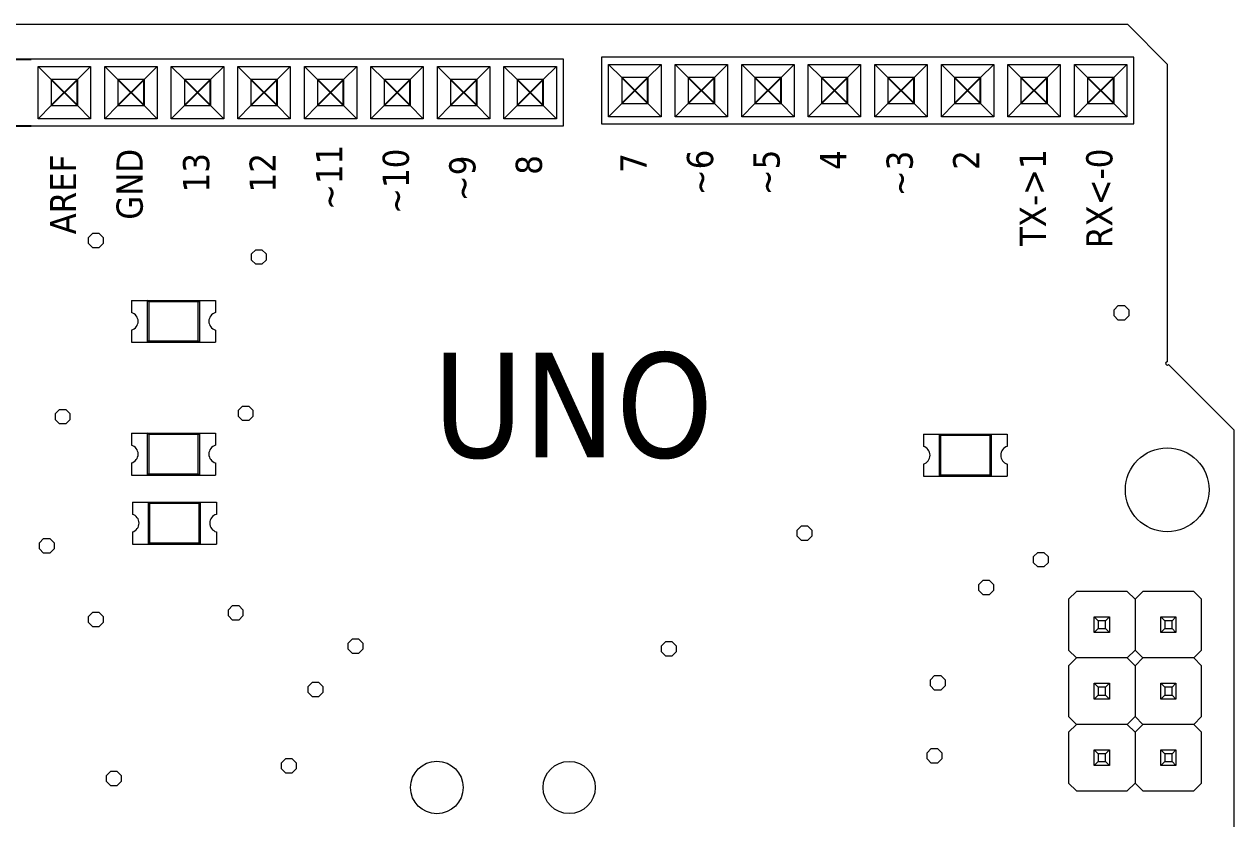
# Model space of a CAD drawing. Extents: x -201 to 3149, y -111 to 111.
# Drawn here: x 22.41 to 68.58, y 23 to 53.34 of the extents above; entities that cross this region are included whole.
import ezdxf

# ---------------------------------------------------------------- set-up
doc = ezdxf.new("R2010")
doc.units = 0
doc.linetypes.add('CONTINU', pattern=[0])
doc.layers.get('0').update_dxf_attribs({"lineweight": 9})
doc.layers.add('1', color=7, linetype='Continuous')
doc.layers.add('2', color=7, linetype='CONTINU')
doc.layers.add('contorno', color=7, linetype='CONTINU', lineweight=30)
doc.styles.add('times 2', font='tahoma.ttf')

msp = doc.modelspace()

# ---------------------------------------------------------------- linework, layer by layer
at = {"layer": '1'}
for p, q in [((17.592, 52), (22.672, 52)), ((17.592, 49.46), (22.672, 49.46))]:
    msp.add_line(p, q, dxfattribs=at)
at = {"layer": '1', "linetype": 'Continuous', "lineweight": 15}
for p, q in [((42.992, 52), (22.672, 52)), ((22.942, 51.73), (24.942, 51.73)), ((22.942, 49.73), (22.942, 51.73)), ((23.442, 51.23), (22.942, 51.73)), ((24.942, 51.73), (24.442, 51.23)), ((24.942, 51.73), (24.942, 49.73)), ((25.982, 51.23), (25.482, 51.73)), ((25.482, 51.73), (27.482, 51.73)), ((25.482, 49.73), (25.482, 51.73)), ((27.482, 51.73), (26.982, 51.23)), ((27.482, 51.73), (27.482, 49.73)), ((28.522, 51.23), (28.022, 51.73)), ((28.022, 51.73), (30.022, 51.73)), ((28.022, 49.73), (28.022, 51.73)), ((30.022, 51.73), (29.522, 51.23)), ((30.022, 51.73), (30.022, 49.73)), ((31.062, 51.23), (30.562, 51.73)), ((30.562, 51.73), (32.562, 51.73)), ((30.562, 49.73), (30.562, 51.73)), ((32.562, 51.73), (32.062, 51.23)), ((32.562, 51.73), (32.562, 49.73)), ((33.602, 51.23), (33.102, 51.73)), ((33.102, 51.73), (35.102, 51.73)), ((33.102, 49.73), (33.102, 51.73)), ((35.102, 51.73), (34.602, 51.23)), ((35.102, 51.73), (35.102, 49.73)), ((35.642, 49.73), (35.642, 51.73)), ((36.142, 51.23), (35.642, 51.73)), ((35.642, 51.73), (37.642, 51.73)), ((37.642, 51.73), (37.142, 51.23)), ((37.642, 51.73), (37.642, 49.73)), ((38.682, 51.23), (38.182, 51.73)), ((38.182, 51.73), (40.182, 51.73)), ((38.182, 49.73), (38.182, 51.73)), ((40.182, 51.73), (39.682, 51.23)), ((40.182, 51.73), (40.182, 49.73)), ((40.722, 51.73), (42.722, 51.73)), ((40.722, 49.73), (40.722, 51.73)), ((41.222, 51.23), (40.722, 51.73)), ((42.722, 51.73), (42.222, 51.23)), ((42.722, 51.73), (42.722, 49.73)), ((42.992, 49.46), (42.992, 52)), ((44.446, 52.076), (44.446, 49.536)), ((64.766, 52.076), (44.446, 52.076)), ((44.716, 49.806), (44.716, 51.806)), ((45.216, 51.306), (44.716, 51.806)), ((44.716, 51.806), (46.716, 51.806)), ((46.716, 51.806), (46.216, 51.306)), ((46.716, 51.806), (46.716, 49.806)), ((47.256, 49.806), (47.256, 51.806)), ((47.756, 51.306), (47.256, 51.806)), ((47.256, 51.806), (49.256, 51.806)), ((49.256, 51.806), (48.756, 51.306)), ((49.256, 51.806), (49.256, 49.806)), ((50.296, 51.306), (49.796, 51.806)), ((49.796, 51.806), (51.796, 51.806)), ((49.796, 49.806), (49.796, 51.806)), ((51.796, 51.806), (51.296, 51.306)), ((51.796, 51.806), (51.796, 49.806)), ((52.336, 49.806), (52.336, 51.806)), ((52.836, 51.306), (52.336, 51.806)), ((52.336, 51.806), (54.336, 51.806)), ((54.336, 51.806), (53.836, 51.306)), ((54.336, 51.806), (54.336, 49.806)), ((54.876, 49.806), (54.876, 51.806)), ((55.376, 51.306), (54.876, 51.806)), ((54.876, 51.806), (56.876, 51.806)), ((56.876, 51.806), (56.376, 51.306)), ((56.876, 51.806), (56.876, 49.806)), ((57.416, 49.806), (57.416, 51.806)), ((57.916, 51.306), (57.416, 51.806)), ((57.416, 51.806), (59.416, 51.806)), ((59.416, 51.806), (58.916, 51.306)), ((59.416, 51.806), (59.416, 49.806)), ((59.956, 49.806), (59.956, 51.806)), ((60.456, 51.306), (59.956, 51.806)), ((59.956, 51.806), (61.956, 51.806)), ((61.956, 51.806), (61.456, 51.306)), ((61.956, 51.806), (61.956, 49.806)), ((62.496, 51.806), (64.496, 51.806)), ((62.496, 49.806), (62.496, 51.806)), ((62.996, 51.306), (62.496, 51.806)), ((64.496, 51.806), (63.996, 51.306)), ((64.496, 51.806), (64.496, 49.806)), ((64.766, 49.536), (64.766, 52.076)), ((46.216, 50.306), (46.216, 51.306)), ((48.756, 50.306), (48.756, 51.306)), ((51.296, 50.306), (51.296, 51.306)), ((53.836, 50.306), (53.836, 51.306)), ((56.376, 50.306), (56.376, 51.306)), ((58.916, 50.306), (58.916, 51.306)), ((61.456, 50.306), (61.456, 51.306)), ((63.996, 50.306), (63.996, 51.306)), ((24.442, 50.23), (24.442, 51.23)), ((26.982, 50.23), (26.982, 51.23)), ((29.522, 50.23), (29.522, 51.23)), ((32.062, 50.23), (32.062, 51.23)), ((34.602, 50.23), (34.602, 51.23)), ((37.142, 50.23), (37.142, 51.23)), ((39.682, 50.23), (39.682, 51.23)), ((42.222, 50.23), (42.222, 51.23)), ((23.442, 50.23), (22.942, 49.73)), ((24.942, 49.73), (24.442, 50.23)), ((25.982, 50.23), (25.482, 49.73)), ((27.482, 49.73), (26.982, 50.23)), ((28.522, 50.23), (28.022, 49.73)), ((30.022, 49.73), (29.522, 50.23)), ((31.062, 50.23), (30.562, 49.73)), ((32.562, 49.73), (32.062, 50.23)), ((33.602, 50.23), (33.102, 49.73)), ((35.102, 49.73), (34.602, 50.23)), ((36.142, 50.23), (35.642, 49.73)), ((37.642, 49.73), (37.142, 50.23)), ((38.682, 50.23), (38.182, 49.73)), ((40.182, 49.73), (39.682, 50.23)), ((41.222, 50.23), (40.722, 49.73)), ((42.722, 49.73), (42.222, 50.23)), ((45.216, 50.306), (44.716, 49.806)), ((46.716, 49.806), (46.216, 50.306)), ((47.756, 50.306), (47.256, 49.806)), ((49.256, 49.806), (48.756, 50.306)), ((50.296, 50.306), (49.796, 49.806)), ((51.796, 49.806), (51.296, 50.306)), ((52.836, 50.306), (52.336, 49.806)), ((54.336, 49.806), (53.836, 50.306)), ((55.376, 50.306), (54.876, 49.806)), ((56.876, 49.806), (56.376, 50.306)), ((57.916, 50.306), (57.416, 49.806)), ((59.416, 49.806), (58.916, 50.306)), ((60.456, 50.306), (59.956, 49.806)), ((61.956, 49.806), (61.456, 50.306)), ((62.996, 50.306), (62.496, 49.806)), ((64.496, 49.806), (63.996, 50.306)), ((22.672, 49.46), (42.992, 49.46)), ((24.942, 49.73), (22.942, 49.73)), ((27.482, 49.73), (25.482, 49.73)), ((30.022, 49.73), (28.022, 49.73)), ((32.562, 49.73), (30.562, 49.73)), ((35.102, 49.73), (33.102, 49.73)), ((37.642, 49.73), (35.642, 49.73)), ((40.182, 49.73), (38.182, 49.73)), ((42.722, 49.73), (40.722, 49.73)), ((44.446, 49.536), (64.766, 49.536)), ((46.716, 49.806), (44.716, 49.806)), ((49.256, 49.806), (47.256, 49.806)), ((51.796, 49.806), (49.796, 49.806)), ((54.336, 49.806), (52.336, 49.806)), ((56.876, 49.806), (54.876, 49.806)), ((59.416, 49.806), (57.416, 49.806)), ((61.956, 49.806), (59.956, 49.806)), ((64.496, 49.806), (62.496, 49.806)), ((24.867, 45.201), (25.03, 45.364)), ((25.03, 45.364), (25.262, 45.364)), ((25.262, 45.364), (25.425, 45.201)), ((24.867, 44.969), (24.867, 45.201)), ((25.03, 44.806), (24.867, 44.969)), ((25.262, 44.806), (25.03, 44.806)), ((25.425, 44.969), (25.262, 44.806)), ((25.425, 45.201), (25.425, 44.969)), ((31.09, 44.566), (31.253, 44.729)), ((31.09, 44.334), (31.09, 44.566)), ((31.253, 44.171), (31.09, 44.334)), ((31.253, 44.729), (31.485, 44.729)), ((31.485, 44.729), (31.648, 44.566)), ((31.648, 44.334), (31.485, 44.171)), ((31.648, 44.566), (31.648, 44.334)), ((31.485, 44.171), (31.253, 44.171)), ((26.507, 42.794), (29.707, 42.794)), ((26.507, 42.794), (26.507, 42.329)), ((27.159, 42.742), (27.107, 42.794)), ((27.107, 42.794), (27.107, 41.194)), ((27.159, 42.742), (27.159, 41.247)), ((29.054, 42.742), (27.159, 42.742)), ((29.054, 42.742), (29.107, 42.794)), ((29.054, 41.247), (29.054, 42.742)), ((29.107, 41.194), (29.107, 42.794)), ((29.707, 42.794), (29.707, 42.329)), ((64.008, 42.432), (64.172, 42.596)), ((64.172, 42.596), (64.403, 42.596)), ((64.403, 42.596), (64.567, 42.432)), ((64.008, 42.201), (64.008, 42.432)), ((64.172, 42.037), (64.008, 42.201)), ((64.403, 42.037), (64.172, 42.037)), ((64.567, 42.201), (64.403, 42.037)), ((64.567, 42.432), (64.567, 42.201)), ((26.507, 41.659), (26.507, 41.194)), ((29.707, 41.659), (29.707, 41.194)), ((26.507, 41.194), (29.707, 41.194)), ((27.159, 41.247), (27.107, 41.194)), ((27.159, 41.247), (29.054, 41.247)), ((29.054, 41.247), (29.107, 41.194)), ((23.597, 38.47), (23.76, 38.633)), ((23.597, 38.238), (23.597, 38.47)), ((23.76, 38.633), (23.992, 38.633)), ((23.992, 38.633), (24.155, 38.47)), ((24.155, 38.47), (24.155, 38.238)), ((30.582, 38.597), (30.745, 38.76)), ((30.582, 38.365), (30.582, 38.597)), ((30.745, 38.202), (30.582, 38.365)), ((30.745, 38.76), (30.977, 38.76)), ((30.977, 38.76), (31.14, 38.597)), ((31.14, 38.365), (30.977, 38.202)), ((31.14, 38.597), (31.14, 38.365)), ((23.76, 38.075), (23.597, 38.238)), ((23.992, 38.075), (23.76, 38.075)), ((24.155, 38.238), (23.992, 38.075)), ((30.977, 38.202), (30.745, 38.202)), ((26.507, 37.724), (29.707, 37.724)), ((26.507, 37.724), (26.507, 37.259)), ((27.159, 37.671), (27.107, 37.724)), ((27.107, 37.724), (27.107, 36.124)), ((27.159, 37.671), (27.159, 36.176)), ((29.054, 37.671), (27.159, 37.671)), ((29.054, 37.671), (29.107, 37.724)), ((29.054, 36.176), (29.054, 37.671)), ((29.107, 36.124), (29.107, 37.724)), ((29.707, 37.724), (29.707, 37.259)), ((56.735, 37.681), (59.935, 37.681)), ((56.735, 37.681), (56.735, 37.217)), ((57.387, 37.629), (57.335, 37.681)), ((57.335, 37.681), (57.335, 36.081)), ((57.387, 37.629), (57.387, 36.134)), ((59.282, 37.629), (57.387, 37.629)), ((59.282, 37.629), (59.335, 37.681)), ((59.282, 36.134), (59.282, 37.629)), ((59.335, 36.081), (59.335, 37.681)), ((59.935, 37.681), (59.935, 37.217)), ((26.507, 36.588), (26.507, 36.124)), ((29.707, 36.588), (29.707, 36.124)), ((56.735, 36.546), (56.735, 36.081)), ((59.935, 36.546), (59.935, 36.081)), ((26.507, 36.124), (29.707, 36.124)), ((27.159, 36.176), (27.107, 36.124)), ((27.159, 36.176), (29.054, 36.176)), ((29.054, 36.176), (29.107, 36.124)), ((56.735, 36.081), (59.935, 36.081)), ((57.387, 36.134), (57.335, 36.081)), ((57.387, 36.134), (59.282, 36.134)), ((59.282, 36.134), (59.335, 36.081)), ((26.542, 35.087), (29.742, 35.087)), ((26.542, 35.087), (26.542, 34.622)), ((27.195, 35.034), (27.142, 35.087)), ((27.142, 35.087), (27.142, 33.487)), ((27.195, 35.034), (27.195, 33.539)), ((29.09, 35.034), (27.195, 35.034)), ((29.09, 35.034), (29.142, 35.087)), ((29.09, 33.539), (29.09, 35.034)), ((29.142, 33.487), (29.142, 35.087)), ((29.742, 35.087), (29.742, 34.622)), ((51.918, 34.025), (52.081, 34.188)), ((52.081, 34.188), (52.313, 34.188)), ((52.313, 34.188), (52.476, 34.025)), ((22.987, 33.542), (23.151, 33.706)), ((23.151, 33.706), (23.382, 33.706)), ((23.382, 33.706), (23.546, 33.542)), ((26.542, 33.951), (26.542, 33.487)), ((29.742, 33.951), (29.742, 33.487)), ((51.918, 33.793), (51.918, 34.025)), ((52.081, 33.63), (51.918, 33.793)), ((52.476, 33.793), (52.313, 33.63)), ((52.476, 34.025), (52.476, 33.793)), ((22.987, 33.311), (22.987, 33.542)), ((23.151, 33.147), (22.987, 33.311)), ((23.546, 33.311), (23.382, 33.147)), ((23.546, 33.542), (23.546, 33.311)), ((26.542, 33.487), (29.742, 33.487)), ((27.195, 33.539), (27.142, 33.487)), ((27.195, 33.539), (29.09, 33.539)), ((29.09, 33.539), (29.142, 33.487)), ((52.313, 33.63), (52.081, 33.63)), ((23.382, 33.147), (23.151, 33.147)), ((60.935, 33.009), (61.098, 33.172)), ((60.935, 32.777), (60.935, 33.009)), ((61.098, 33.172), (61.33, 33.172)), ((61.33, 33.172), (61.493, 33.009)), ((61.493, 33.009), (61.493, 32.777)), ((61.098, 32.614), (60.935, 32.777)), ((61.33, 32.614), (61.098, 32.614)), ((61.493, 32.777), (61.33, 32.614)), ((58.852, 31.942), (59.015, 32.106)), ((58.852, 31.71), (58.852, 31.942)), ((59.015, 32.106), (59.247, 32.106)), ((59.247, 32.106), (59.411, 31.942)), ((59.411, 31.942), (59.411, 31.71)), ((59.015, 31.547), (58.852, 31.71)), ((59.247, 31.547), (59.015, 31.547)), ((59.411, 31.71), (59.247, 31.547)), ((62.573, 31.682), (62.273, 31.382)), ((64.513, 31.682), (62.573, 31.682)), ((64.813, 31.382), (64.513, 31.682)), ((65.113, 31.682), (64.813, 31.382)), ((67.053, 31.682), (65.113, 31.682)), ((67.353, 31.382), (67.053, 31.682)), ((30.201, 30.977), (30.364, 31.14)), ((30.201, 30.745), (30.201, 30.977)), ((30.364, 31.14), (30.596, 31.14)), ((30.596, 31.14), (30.759, 30.977)), ((30.759, 30.977), (30.759, 30.745)), ((62.273, 31.382), (62.273, 29.442)), ((64.813, 31.382), (64.813, 29.442)), ((67.353, 29.442), (67.353, 31.382)), ((24.867, 30.723), (25.03, 30.886)), ((24.867, 30.491), (24.867, 30.723)), ((25.03, 30.328), (24.867, 30.491)), ((25.03, 30.886), (25.262, 30.886)), ((25.262, 30.886), (25.425, 30.723)), ((25.425, 30.491), (25.262, 30.328)), ((25.425, 30.723), (25.425, 30.491)), ((30.364, 30.582), (30.201, 30.745)), ((30.596, 30.582), (30.364, 30.582)), ((30.759, 30.745), (30.596, 30.582)), ((63.254, 30.112), (63.254, 30.712)), ((63.254, 30.712), (63.404, 30.562)), ((63.254, 30.712), (63.832, 30.712)), ((63.682, 30.562), (63.832, 30.712)), ((63.832, 30.712), (63.832, 30.112)), ((65.794, 30.112), (65.794, 30.712)), ((65.794, 30.712), (65.944, 30.562)), ((65.794, 30.712), (66.372, 30.712)), ((66.222, 30.562), (66.372, 30.712)), ((66.372, 30.712), (66.372, 30.112)), ((25.262, 30.328), (25.03, 30.328)), ((63.254, 30.112), (63.404, 30.262)), ((63.832, 30.112), (63.254, 30.112)), ((63.682, 30.262), (63.832, 30.112)), ((65.794, 30.112), (65.944, 30.262)), ((66.372, 30.112), (65.794, 30.112)), ((66.222, 30.262), (66.372, 30.112)), ((34.773, 29.707), (34.936, 29.87)), ((34.773, 29.475), (34.773, 29.707)), ((34.936, 29.87), (35.168, 29.87)), ((35.168, 29.87), (35.331, 29.707)), ((35.331, 29.707), (35.331, 29.475)), ((46.736, 29.605), (46.9, 29.769)), ((46.736, 29.374), (46.736, 29.605)), ((46.9, 29.769), (47.131, 29.769)), ((47.131, 29.769), (47.295, 29.605)), ((47.295, 29.605), (47.295, 29.374)), ((34.936, 29.312), (34.773, 29.475)), ((35.168, 29.312), (34.936, 29.312)), ((35.331, 29.475), (35.168, 29.312)), ((46.9, 29.21), (46.736, 29.374)), ((47.131, 29.21), (46.9, 29.21)), ((47.295, 29.374), (47.131, 29.21)), ((62.273, 29.442), (62.573, 29.142)), ((62.573, 29.142), (62.273, 28.842)), ((64.513, 29.142), (62.573, 29.142)), ((64.513, 29.142), (64.813, 29.442)), ((64.813, 28.842), (64.513, 29.142)), ((64.813, 29.442), (65.113, 29.142)), ((65.113, 29.142), (64.813, 28.842)), ((67.053, 29.142), (65.113, 29.142)), ((67.053, 29.142), (67.353, 29.442)), ((67.353, 28.842), (67.053, 29.142)), ((62.273, 28.842), (62.273, 26.902)), ((64.813, 28.842), (64.813, 26.902)), ((67.353, 26.902), (67.353, 28.842)), ((33.249, 28.056), (33.412, 28.219)), ((33.412, 28.219), (33.644, 28.219)), ((33.644, 28.219), (33.807, 28.056)), ((56.998, 28.31), (57.161, 28.473)), ((56.998, 28.078), (56.998, 28.31)), ((57.161, 28.473), (57.393, 28.473)), ((57.393, 28.473), (57.556, 28.31)), ((57.556, 28.31), (57.556, 28.078)), ((63.254, 27.572), (63.254, 28.172)), ((63.254, 28.172), (63.404, 28.022)), ((63.254, 28.172), (63.832, 28.172)), ((63.682, 28.022), (63.832, 28.172)), ((63.832, 28.172), (63.832, 27.572)), ((65.794, 27.572), (65.794, 28.172)), ((65.794, 28.172), (65.944, 28.022)), ((65.794, 28.172), (66.372, 28.172)), ((66.222, 28.022), (66.372, 28.172)), ((66.372, 28.172), (66.372, 27.572)), ((33.249, 27.824), (33.249, 28.056)), ((33.412, 27.661), (33.249, 27.824)), ((33.807, 27.824), (33.644, 27.661)), ((33.807, 28.056), (33.807, 27.824)), ((57.161, 27.915), (56.998, 28.078)), ((57.393, 27.915), (57.161, 27.915)), ((57.556, 28.078), (57.393, 27.915)), ((63.254, 27.572), (63.404, 27.722)), ((63.682, 27.722), (63.832, 27.572)), ((65.794, 27.572), (65.944, 27.722)), ((66.222, 27.722), (66.372, 27.572)), ((33.644, 27.661), (33.412, 27.661)), ((63.832, 27.572), (63.254, 27.572)), ((66.372, 27.572), (65.794, 27.572)), ((62.273, 26.902), (62.573, 26.602)), ((64.513, 26.602), (64.813, 26.902)), ((64.813, 26.902), (65.113, 26.602)), ((67.053, 26.602), (67.353, 26.902)), ((62.573, 26.602), (62.273, 26.302)), ((64.513, 26.602), (62.573, 26.602)), ((64.813, 26.302), (64.513, 26.602)), ((65.113, 26.602), (64.813, 26.302)), ((67.053, 26.602), (65.113, 26.602)), ((67.353, 26.302), (67.053, 26.602)), ((62.273, 26.302), (62.273, 24.362)), ((64.813, 26.302), (64.813, 24.362)), ((67.353, 24.362), (67.353, 26.302)), ((56.871, 25.516), (57.034, 25.679)), ((56.871, 25.284), (56.871, 25.516)), ((57.034, 25.679), (57.266, 25.679)), ((57.266, 25.679), (57.429, 25.516)), ((57.429, 25.516), (57.429, 25.284)), ((63.254, 25.032), (63.254, 25.632)), ((63.254, 25.632), (63.404, 25.482)), ((63.254, 25.632), (63.832, 25.632)), ((63.682, 25.482), (63.832, 25.632)), ((63.832, 25.632), (63.832, 25.032)), ((65.794, 25.632), (65.944, 25.482)), ((65.794, 25.632), (66.372, 25.632)), ((65.794, 25.032), (65.794, 25.632)), ((66.222, 25.482), (66.372, 25.632)), ((66.372, 25.632), (66.372, 25.032)), ((32.233, 25.135), (32.396, 25.298)), ((32.233, 24.903), (32.233, 25.135)), ((32.396, 25.298), (32.628, 25.298)), ((32.628, 25.298), (32.791, 25.135)), ((32.791, 25.135), (32.791, 24.903)), ((57.034, 25.121), (56.871, 25.284)), ((57.266, 25.121), (57.034, 25.121)), ((57.429, 25.284), (57.266, 25.121)), ((63.254, 25.032), (63.404, 25.182)), ((63.832, 25.032), (63.254, 25.032)), ((63.682, 25.182), (63.832, 25.032)), ((65.794, 25.032), (65.944, 25.182)), ((66.372, 25.032), (65.794, 25.032)), ((66.222, 25.182), (66.372, 25.032)), ((25.552, 24.652), (25.716, 24.816)), ((25.552, 24.421), (25.552, 24.652)), ((25.716, 24.816), (25.948, 24.816)), ((25.948, 24.816), (26.111, 24.652)), ((26.111, 24.652), (26.111, 24.421)), ((32.396, 24.74), (32.233, 24.903)), ((32.628, 24.74), (32.396, 24.74)), ((32.791, 24.903), (32.628, 24.74)), ((25.716, 24.257), (25.552, 24.421)), ((25.948, 24.257), (25.716, 24.257)), ((26.111, 24.421), (25.948, 24.257)), ((62.273, 24.362), (62.573, 24.062)), ((62.573, 24.062), (64.513, 24.062)), ((64.513, 24.062), (64.813, 24.362)), ((64.813, 24.362), (65.113, 24.062)), ((65.113, 24.062), (67.053, 24.062)), ((67.053, 24.062), (67.353, 24.362))]:
    msp.add_line(p, q, dxfattribs=at)
for centre, radius in [((66.04, 35.56), 1.6), ((38.158, 24.195), 1.002), ((43.211, 24.195), 0.996)]:
    msp.add_circle(centre, radius, dxfattribs=at)
for centre, start, end in [((26.407, 41.994), 286.6015, 73.3985), ((29.807, 41.994), 106.6015, 253.3985), ((26.407, 36.924), 286.6015, 73.3985), ((29.807, 36.924), 106.6015, 253.3985), ((56.635, 36.881), 286.6015, 73.3985), ((60.035, 36.881), 106.6015, 253.3985), ((26.442, 34.287), 286.6015, 73.3985), ((29.842, 34.287), 106.6015, 253.3985)]:
    msp.add_arc(centre, 0.35, start, end, dxfattribs=at)
at = {"layer": '2', "linetype": 'Continuous', "lineweight": 15}
for p, q in [((45.216, 51.306), (45.216, 50.306)), ((46.216, 51.306), (45.216, 51.306)), ((47.756, 51.306), (47.756, 50.306)), ((48.756, 51.306), (47.756, 51.306)), ((50.296, 51.306), (50.296, 50.306)), ((51.296, 51.306), (50.296, 51.306)), ((52.836, 51.306), (52.836, 50.306)), ((53.836, 51.306), (52.836, 51.306)), ((55.376, 51.306), (55.376, 50.306)), ((56.376, 51.306), (55.376, 51.306)), ((57.916, 51.306), (57.916, 50.306)), ((58.916, 51.306), (57.916, 51.306)), ((60.456, 51.306), (60.456, 50.306)), ((61.456, 51.306), (60.456, 51.306)), ((62.996, 51.306), (62.996, 50.306)), ((63.996, 51.306), (62.996, 51.306)), ((23.442, 51.23), (23.442, 50.23)), ((24.442, 51.23), (23.442, 51.23)), ((25.982, 51.23), (25.982, 50.23)), ((26.982, 51.23), (25.982, 51.23)), ((28.522, 51.23), (28.522, 50.23)), ((29.522, 51.23), (28.522, 51.23)), ((31.062, 51.23), (31.062, 50.23)), ((32.062, 51.23), (31.062, 51.23)), ((33.602, 51.23), (33.602, 50.23)), ((34.602, 51.23), (33.602, 51.23)), ((36.142, 51.23), (36.142, 50.23)), ((37.142, 51.23), (36.142, 51.23)), ((38.682, 51.23), (38.682, 50.23)), ((39.682, 51.23), (38.682, 51.23)), ((41.222, 51.23), (41.222, 50.23)), ((42.222, 51.23), (41.222, 51.23)), ((23.442, 50.23), (24.442, 50.23)), ((25.982, 50.23), (26.982, 50.23)), ((28.522, 50.23), (29.522, 50.23)), ((31.062, 50.23), (32.062, 50.23)), ((33.602, 50.23), (34.602, 50.23)), ((36.142, 50.23), (37.142, 50.23)), ((38.682, 50.23), (39.682, 50.23)), ((41.222, 50.23), (42.222, 50.23)), ((45.216, 50.306), (46.216, 50.306)), ((47.756, 50.306), (48.756, 50.306)), ((50.296, 50.306), (51.296, 50.306)), ((52.836, 50.306), (53.836, 50.306)), ((55.376, 50.306), (56.376, 50.306)), ((57.916, 50.306), (58.916, 50.306)), ((60.456, 50.306), (61.456, 50.306)), ((62.996, 50.306), (63.996, 50.306)), ((63.404, 30.562), (63.404, 30.262)), ((63.682, 30.562), (63.404, 30.562)), ((63.682, 30.262), (63.682, 30.562)), ((65.944, 30.562), (65.944, 30.262)), ((66.222, 30.562), (65.944, 30.562)), ((66.222, 30.262), (66.222, 30.562)), ((63.404, 30.262), (63.682, 30.262)), ((65.944, 30.262), (66.222, 30.262)), ((63.404, 28.022), (63.404, 27.722)), ((63.682, 28.022), (63.404, 28.022)), ((63.404, 27.722), (63.682, 27.722)), ((63.682, 27.722), (63.682, 28.022)), ((65.944, 28.022), (65.944, 27.722)), ((66.222, 28.022), (65.944, 28.022)), ((65.944, 27.722), (66.222, 27.722)), ((66.222, 27.722), (66.222, 28.022)), ((63.404, 25.482), (63.404, 25.182)), ((63.682, 25.482), (63.404, 25.482)), ((63.682, 25.182), (63.682, 25.482)), ((65.944, 25.482), (65.944, 25.182)), ((66.222, 25.482), (65.944, 25.482)), ((66.222, 25.182), (66.222, 25.482)), ((63.404, 25.182), (63.682, 25.182)), ((65.944, 25.182), (66.222, 25.182))]:
    msp.add_line(p, q, dxfattribs=at)
at = {"layer": '2'}
for p, q in [((45.216, 51.306), (46.216, 50.306)), ((46.216, 51.306), (45.216, 50.306)), ((46.216, 50.306), (46.216, 51.306)), ((47.756, 51.306), (48.756, 50.306)), ((48.756, 51.306), (47.756, 50.306)), ((48.756, 50.306), (48.756, 51.306)), ((50.296, 51.306), (51.296, 50.306)), ((51.296, 51.306), (50.296, 50.306)), ((51.296, 50.306), (51.296, 51.306)), ((52.836, 51.306), (53.836, 50.306)), ((53.836, 51.306), (52.836, 50.306)), ((53.836, 50.306), (53.836, 51.306)), ((55.376, 51.306), (56.376, 50.306)), ((56.376, 51.306), (55.376, 50.306)), ((56.376, 50.306), (56.376, 51.306)), ((57.916, 51.306), (58.916, 50.306)), ((58.916, 51.306), (57.916, 50.306)), ((58.916, 50.306), (58.916, 51.306)), ((60.456, 51.306), (61.456, 50.306)), ((61.456, 51.306), (60.456, 50.306)), ((61.456, 50.306), (61.456, 51.306)), ((62.996, 51.306), (63.996, 50.306)), ((63.996, 51.306), (62.996, 50.306)), ((63.996, 50.306), (63.996, 51.306)), ((23.442, 51.23), (24.442, 50.23)), ((24.442, 51.23), (23.442, 50.23)), ((24.442, 50.23), (24.442, 51.23)), ((25.982, 51.23), (26.982, 50.23)), ((26.982, 51.23), (25.982, 50.23)), ((26.982, 50.23), (26.982, 51.23)), ((28.522, 51.23), (29.522, 50.23)), ((29.522, 51.23), (28.522, 50.23)), ((29.522, 50.23), (29.522, 51.23)), ((31.062, 51.23), (32.062, 50.23)), ((32.062, 51.23), (31.062, 50.23)), ((32.062, 50.23), (32.062, 51.23)), ((33.602, 51.23), (34.602, 50.23)), ((34.602, 51.23), (33.602, 50.23)), ((34.602, 50.23), (34.602, 51.23)), ((36.142, 51.23), (37.142, 50.23)), ((37.142, 51.23), (36.142, 50.23)), ((37.142, 50.23), (37.142, 51.23)), ((38.682, 51.23), (39.682, 50.23)), ((39.682, 51.23), (38.682, 50.23)), ((39.682, 50.23), (39.682, 51.23)), ((41.222, 51.23), (42.222, 50.23)), ((42.222, 51.23), (41.222, 50.23)), ((42.222, 50.23), (42.222, 51.23))]:
    msp.add_line(p, q, dxfattribs=at)
at = {"layer": 'contorno', "linetype": 'Continuous', "lineweight": 15}
for p, q in [((0, 53.34), (64.516, 53.34)), ((64.516, 53.34), (66.04, 51.816)), ((66.04, 51.816), (66.04, 40.449)), ((66.085, 40.341), (68.58, 37.846)), ((68.58, 37.846), (68.58, 5.08))]:
    msp.add_line(p, q, dxfattribs=at)
msp.add_arc((66.04, 40.386), 0.0635, 90, 315, dxfattribs=at)

# ---------------------------------------------------------------- texts
at = {"insert": (38.012, 40.796), "char_height": 4, "attachment_point": 1, "style": 'times 2'}
msp.add_mtext_dynamic_manual_height_columns('UNO', width=5.51558, gutter_width=5, heights=[0], dxfattribs=at)
at = {"layer": '2', "style": 'times 2'}
for s, p in [('GND', (26.931, 45.874)), ('~11', (34.551, 46.247)), ('~10', (37.091, 46.098)), ('RX<-0', (63.945, 44.795)), ('AREF', (24.391, 45.314)), ('13', (29.471, 46.918)), ('12', (32.011, 46.918)), ('~9', (39.631, 46.583)), ('8', (42.171, 47.59)), ('7', (46.165, 47.666)), ('~6', (48.705, 46.808)), ('~5', (51.245, 46.808)), ('4', (53.785, 47.778)), ('~3', (56.325, 46.771)), ('2', (58.865, 47.778)), ('TX->1', (61.405, 44.87))]:
    msp.add_text(s, height=1, rotation=90, dxfattribs=at).set_placement(p)

doc.saveas('drawing.dxf')
